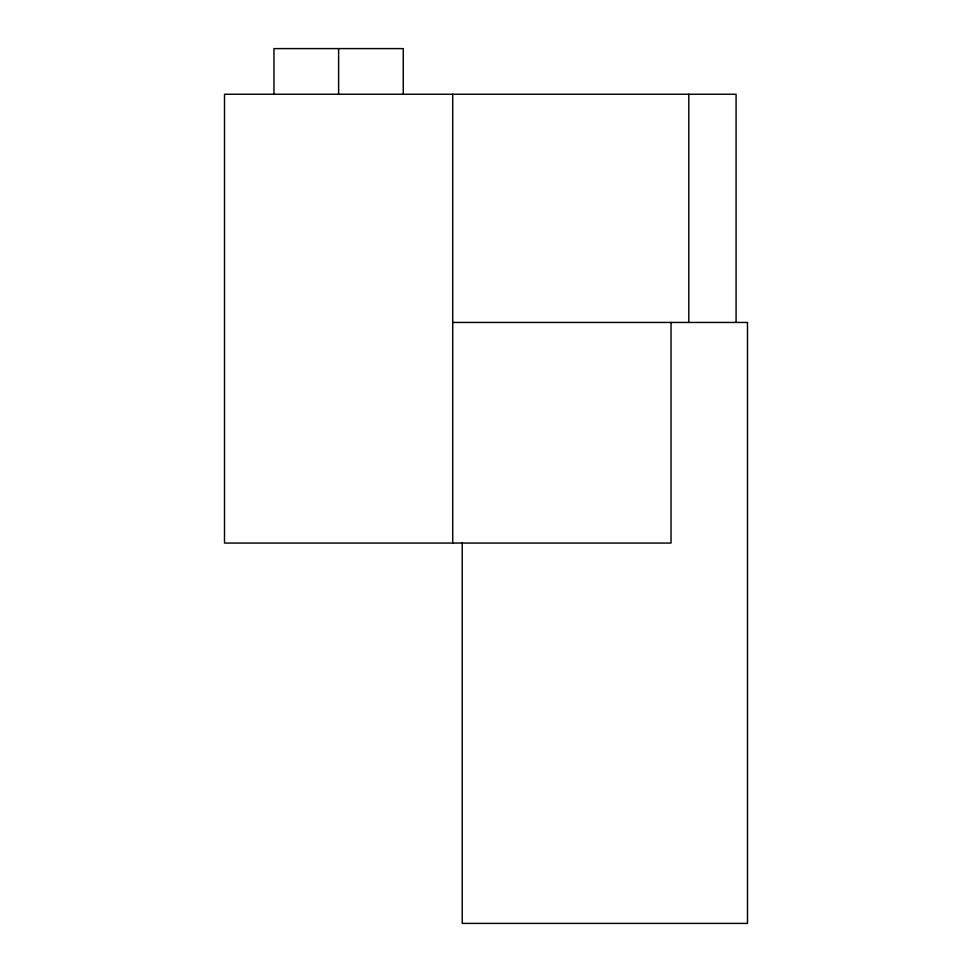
<?xml version="1.0" encoding="UTF-8"?>
<svg xmlns="http://www.w3.org/2000/svg" width="972" height="972" viewBox="0 0 972 972"><rect width="100%" height="100%" fill="white"/><g stroke="black" fill="none" stroke-linecap="round" stroke-linejoin="round"><path stroke-width="1.46" d="M452.721 322.449L747.492 322.449L747.492 923.4L462.222 923.4L462.222 542.498M736.083 322.449L736.083 94.248L224.508 94.248L224.508 543.056L671.032 543.056L671.032 322.449M688.796 94.248L688.796 322.449M452.721 94.248L452.721 543.056M403.271 94.248L403.271 48.6L273.958 48.6L273.958 94.248M338.62 48.6L338.62 94.248"/></g></svg>
